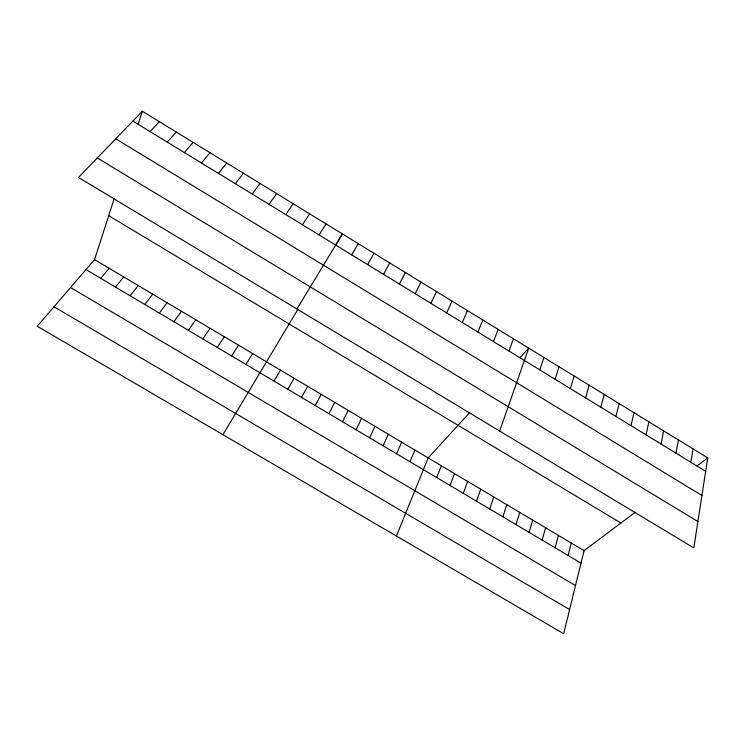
<?xml version="1.0" encoding="UTF-8"?>
<svg xmlns="http://www.w3.org/2000/svg" width="745" height="745" viewBox="0 0 745 745"><rect width="100%" height="100%" fill="white"/><g stroke="black" fill="none" stroke-linecap="round" stroke-linejoin="round"><path stroke-width="1.12" d="M707.75 457.905L693.809 547.938L78.504 177.45L142.342 111.256L707.75 457.905L696.957 465.998M690.839 462.245L693.101 448.928M675.957 453.146L678.397 439.913M661.029 444.02L663.646 430.871M646.045 434.856L648.858 421.8M631.015 425.665L634.014 412.693M635.327 512.215L584.071 550.648L563.658 633.744L37.25 326.245L94.568 259.595L114.264 198.431M615.938 416.446L619.114 403.567M568.072 555.472L571.285 543.04M600.805 407.198L604.176 394.403M555.109 547.78L558.452 535.413M585.626 397.914L589.183 385.212M542.109 540.069L545.591 527.758M529.062 532.34L532.684 520.094M570.4 388.601L574.144 375.992M515.987 524.582L519.749 512.402M555.109 379.252L559.048 366.736M138.142 124.303L142.342 111.256M502.875 516.807L506.777 504.682M539.78 369.874L543.906 357.451M489.716 509.003L493.767 496.952M476.53 501.18L480.721 489.195M499.653 431.038L528.717 348.138L519.917 357.749M463.297 493.339L467.637 481.41M508.956 351.025L513.473 338.798M450.036 485.47L454.515 473.606M493.469 341.555L498.182 329.42M436.728 477.582L441.347 465.783M396.405 536.046L428.151 457.942L469.76 412.507M477.927 332.056L482.835 320.015M410.001 461.732L414.918 450.073M462.328 322.52L467.441 310.572M396.582 453.779L401.648 442.176M446.683 312.956L451.992 301.101M383.126 445.789L388.341 434.26M369.632 437.79L374.986 426.326M430.983 303.355L436.496 291.602M356.091 429.763L361.604 418.364M415.226 293.716L420.944 282.066M342.514 421.707L348.176 410.383M399.422 284.05L405.336 272.502M328.899 413.633L334.71 402.375M383.554 274.356L389.682 262.901M315.237 405.541L321.207 394.347M301.548 397.42L307.666 386.301M367.639 264.624L373.971 253.272M287.812 389.272L294.079 378.218M351.668 254.855L358.215 243.606M274.03 381.105L280.465 370.125M298.028 309.091L222.913 434.698M335.772 245.142L342.402 233.911L296.938 308.97M245.943 364.445L252.685 353.605M319.074 234.926L326.049 223.891M231.62 355.952L238.53 345.186M302.451 224.757L309.641 213.824M217.251 347.431L224.329 336.749M202.845 338.882L210.081 328.275M285.763 214.56L293.176 203.73M188.392 330.314L195.795 319.782M269.019 204.316L276.646 193.598M173.892 321.719L181.463 311.261M252.21 194.045L260.07 183.438M159.356 313.096L167.094 302.712M144.772 304.444L152.678 294.145M235.346 183.726L243.429 173.231M130.142 295.774L138.216 285.549M218.425 173.38L226.731 162.997M115.466 287.067L123.717 276.926M201.439 162.997L209.969 152.725M100.743 278.341L109.161 268.274M184.388 152.567L193.151 142.407M167.28 142.109L176.276 132.061M150.108 131.604L159.337 121.677M53.975 306.791L569.599 609.559M70.533 287.542L575.494 585.57M85.982 269.588L581.007 563.136M94.568 259.595L584.071 550.648M108.714 215.678L620.92 523.018M97.297 157.959L697.897 521.528M115.764 138.812L701.93 495.5M132.871 121.072L705.673 471.315"/></g></svg>
